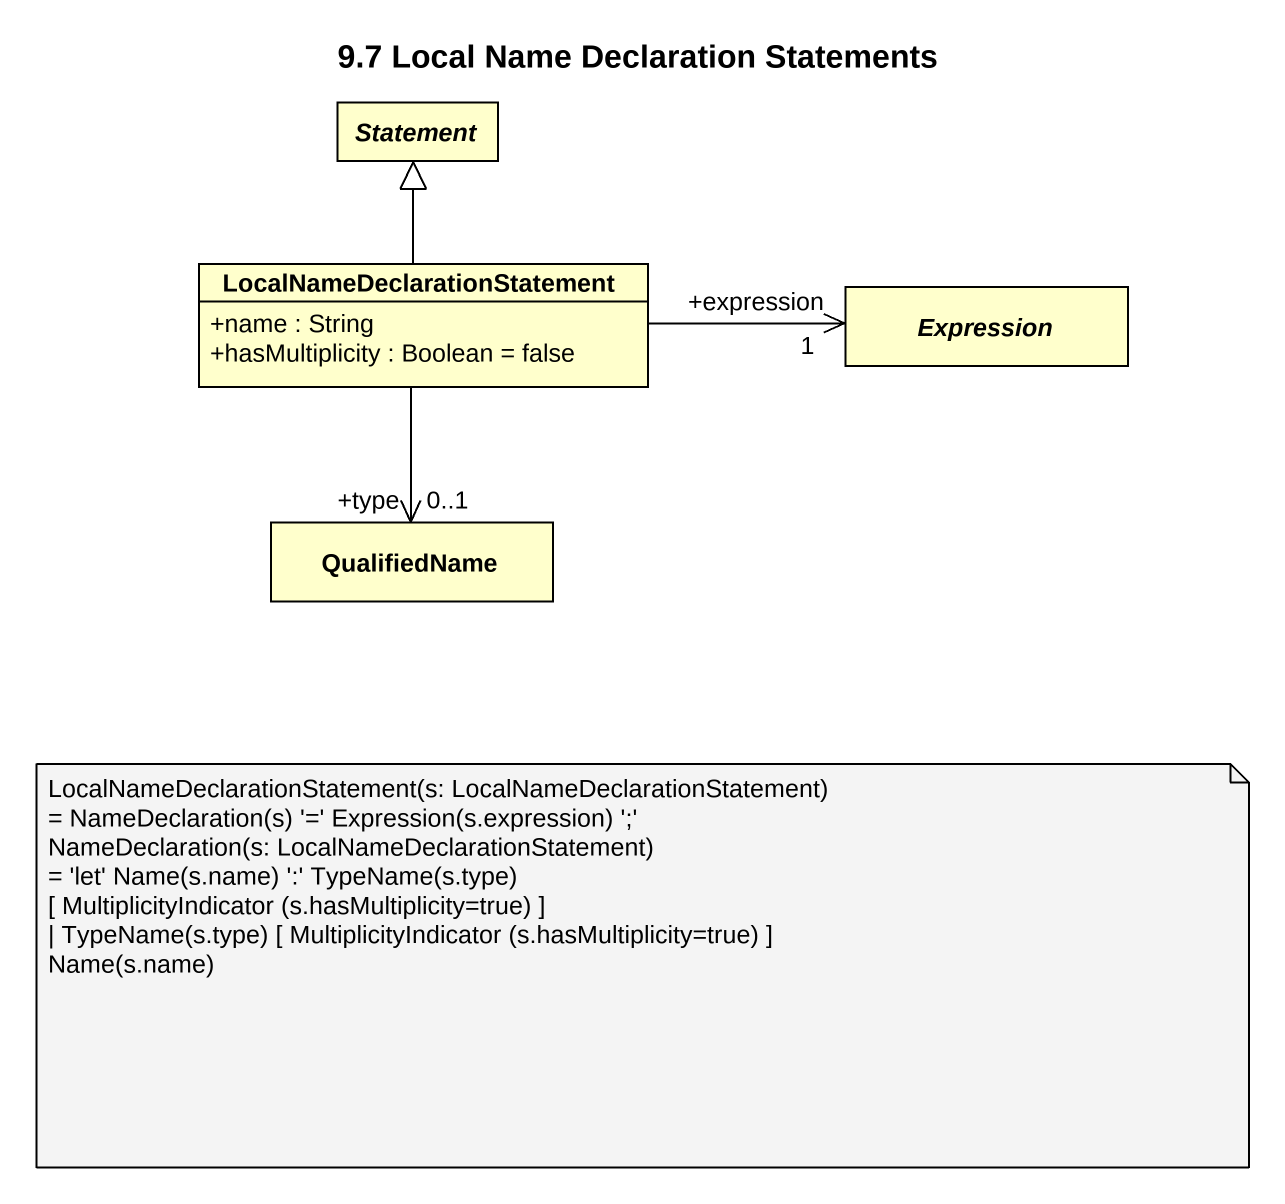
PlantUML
@startuml
title 9.7 Local Name Declaration Statements
hide circle
hide empty members
skinparam classAttributeIconSize 0
abstract class Statement
class "LocalNameDeclarationStatement" as LocalNameDeclarationStatemen {
  +name : String
  +hasMultiplicity : Boolean = false
}
abstract class Expression
class QualifiedName
LocalNameDeclarationStatemen -up-|> Statement
LocalNameDeclarationStatemen -right-> "+expression\n1" Expression
LocalNameDeclarationStatemen --> "+type\n0..1" QualifiedName
note as N1
  LocalNameDeclarationStatement(s: LocalNameDeclarationStatement)
  ~= NameDeclaration(s) '=' Expression(s.expression) ';'
  NameDeclaration(s: LocalNameDeclarationStatement)
  ~= 'let' Name(s.name) ':' TypeName(s.type)
  [ MultiplicityIndicator (s.hasMultiplicity=true) ]
  ~| TypeName(s.type) [ MultiplicityIndicator (s.hasMultiplicity=true) ]
  Name(s.name)
end note
@enduml
